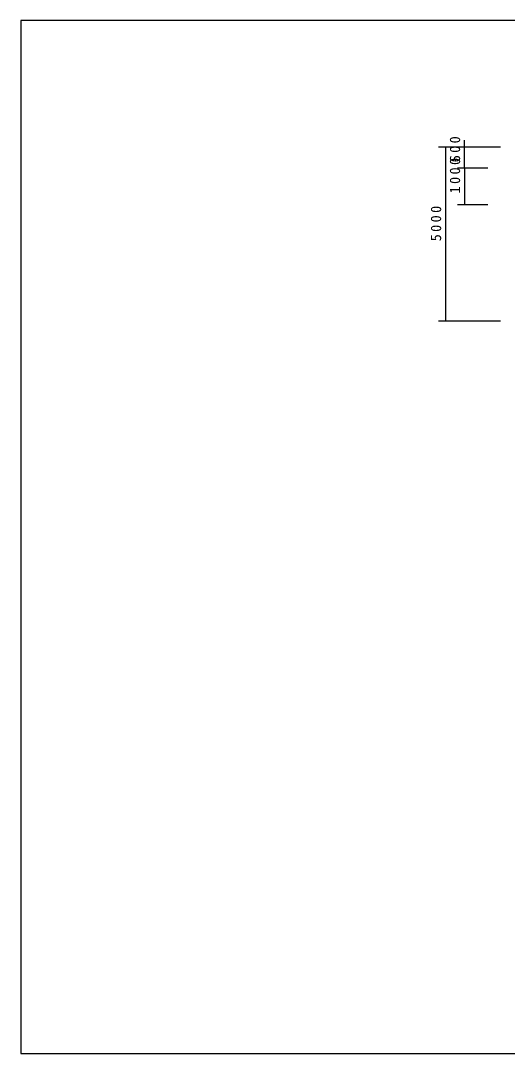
# Model space of a CAD drawing. Header units: metres. Extents: x 0 to 420, y 0 to 297.
# Drawn here: x 0 to 140.1, y 0 to 297 of the extents above; entities that cross this region are included whole.
import ezdxf

# ---------------------------------------------------------------- set-up
doc = ezdxf.new("R2010")
doc.units = ezdxf.units.M

msp = doc.modelspace()

# ---------------------------------------------------------------- linework, layer by layer
for p, q in [((420, 297), (0, 297)), ((0, 297), (0, 0)), ((127.53, 260.59), (127.53, 262.59)), ((137.85, 260.59), (120.08, 260.59)), ((122.08, 260.59), (122.08, 210.59)), ((134.23, 260.59), (125.53, 260.59)), ((127.53, 254.59), (127.53, 260.59)), ((134.23, 254.59), (125.53, 254.59)), ((134.23, 254.59), (125.53, 254.59)), ((127.53, 254.59), (127.53, 252.59)), ((127.53, 254.59), (127.53, 243.99)), ((134.23, 243.99), (125.53, 243.99)), ((137.85, 210.59), (120.08, 210.59)), ((0, 0), (420, 0))]:
    msp.add_line(p, q)

# ---------------------------------------------------------------- texts
for s, p in [('0', (126.28, 261.71)), ('0', (126.28, 258.98)), ('6', (126.28, 256.26)), ('0', (126.28, 255.49)), ('0', (126.28, 252.76)), ('0', (126.28, 250.04)), ('1', (126.28, 247.31)), ('0', (120.83, 241.71)), ('0', (120.83, 238.98)), ('0', (120.83, 236.25)), ('5', (120.83, 233.53))]:
    msp.add_text(s, height=3, rotation=90).set_placement(p)

doc.saveas('drawing.dxf')
